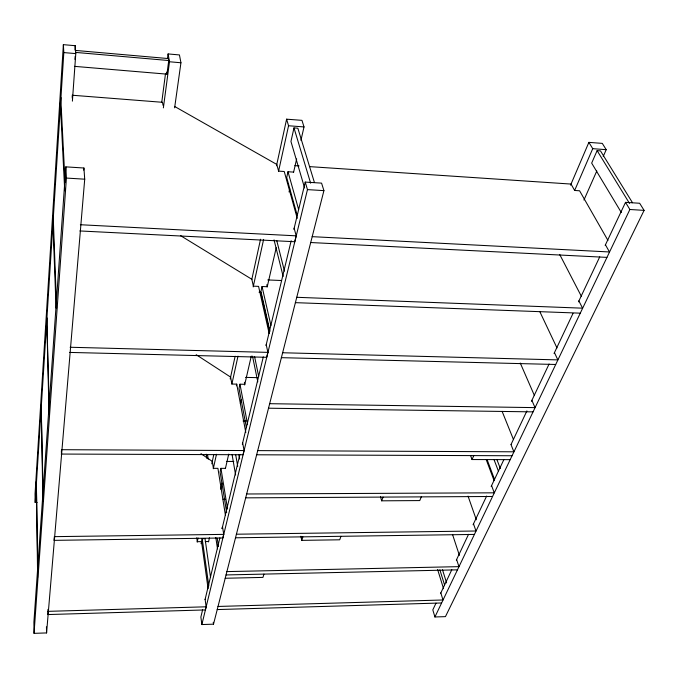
<?xml version="1.0" encoding="UTF-8"?>
<svg xmlns="http://www.w3.org/2000/svg" width="678" height="678" viewBox="0 0 678 678"><rect width="100%" height="100%" fill="white"/><g stroke="black" fill="none" stroke-linecap="round" stroke-linejoin="round"><path stroke-width="1.02" d="M72.393 101.141L75.783 53.613L75.224 45.706L63.368 44.655L35.053 493.881L35.188 502.5L37.087 502.483M35.188 502.5L63.825 52.579L63.368 44.655M65.834 166.864L33.9 622.133L34.044 633.345L46.579 632.93L84.716 179.187L83.919 168.008L65.834 166.864L66.419 178.068L34.044 633.345M74.927 49.926L75.224 45.706M74.953 59.376L75.165 56.384M83.741 170.119L83.919 168.008M47.816 613.76L47.977 609.395M54.198 537.569L53.96 540.358L222.85 537.976L223.723 534.383L222.52 526.704L222.087 528.501M61.334 452.311L61.545 449.7L244.072 450.548L242.648 442.793M161.762 102.2L165.474 73.868M167.542 58.13L168.093 53.935L179.441 54.935L180.941 62.766L174.619 107.836M74.453 66.351L166.941 74.148L168.746 60.528L168.39 58.571L75.309 50.418M163.373 107.887L169.5 61.766L168.093 53.935M211.773 463.82L213.799 454.506M230.198 378.951L235.147 356.187M251.775 279.599L260.538 239.232M276.497 165.754L286.608 119.175L301.964 120.353L304.015 126.922L300.93 140.346M197.196 542.103L198.103 537.976M213.29 468.752L216.468 454.285M245.8 432.53L236.732 384.138L231.876 384.045L238.003 356.145M253.191 286.921L263.623 239.402M278.582 171.212L288.557 125.761L286.608 119.175M201.069 543.722L202.197 538.679L205.036 538.637L210.536 577.376M236.359 385.816L236.732 384.138M314.414 182.475L297.845 128.201L293.981 127.913L290.955 141.482L304.6 187.959M225.452 468.345L220.935 468.345L220.113 471.964L226.655 512.526M244.402 382.307L244.792 384.29L239.961 384.197L239.012 388.384L246.385 427.479M266.785 284.76L267.242 286.726L262.047 286.514L260.945 291.404L269.954 331.356M293.616 172.11L287.997 171.737L286.692 177.517L297.201 215.24M208.519 541.908L209.468 537.781M220.638 489.262L222.062 483.067M225.384 468.617L228.715 454.167M240.351 403.579L241.3 399.452M244.631 385.002L251.284 356.094M263.157 304.481L263.632 302.413M267.2 286.93L276.226 247.699M289.048 191.959L289.76 188.865M293.566 172.348L296.65 158.923M202.595 609.853L200.874 617.048L201.858 624.557L213.511 624.175L323.923 190.628L321.575 183.128L305.236 182.094L293.888 229.393M205.07 599.572L219.867 537.874M222.087 528.62L239.851 454.582M242.326 444.302L263.293 356.899M266.005 345.585L291.176 240.698M205.112 599.25L206.137 606.802L205.383 609.92L47.757 614.565M244.072 450.548L243.055 454.735L61.181 454.057M266.2 344.627L267.903 352.374L266.708 357.306L69.69 352.416M294.133 228.223L296.201 235.842L294.769 241.732L79.851 230.952M201.858 624.557L307.465 189.611L305.236 182.094M263.928 574.105L262.971 577.402L225.172 578.258M340.958 536.306L339.729 539.798L301.761 540.358L302.88 536.849M421.301 496.881L419.767 500.576L381.663 500.822L383.078 497.093M570.562 185.17L588.885 142.363L602.293 143.389L606.217 149.677L603.225 156.457M574.664 190.416L592.733 148.668L588.885 142.363M632.498 202.73L600.479 150.872L597.115 150.626L591.665 163.11L621.319 212.502M583.953 200.018L596.801 170.975M510.127 459.65L472.024 459.54L473.778 455.599M435.979 603.183L432.818 609.878L434.92 616.972L445.446 616.633L644.1 210.375L639.659 203.256L625.523 202.358L605.166 245.411M440.505 593.614L451.811 569.698M456.336 560.13L468.549 534.306M473.075 524.738L486.643 496.042M491.169 486.473L503.839 459.692M511.076 444.387L526.908 410.902M531.425 401.334L549.07 364.027M554.045 353.501L573.046 313.329M578.478 301.846L599.733 256.886M434.92 616.972L629.879 209.494L625.523 202.358M217.197 609.573L441.564 602.971M48.019 611.344L206.137 606.802M217.985 606.454L442.997 599.988L440.81 592.852M226.867 571.605L458.938 566.647L456.599 559.46M226.011 574.944L457.413 569.842M205.222 541.569L208.612 541.519M54.274 536.645L223.723 534.383M236.385 534.213L475.99 531.01L473.473 523.763M235.469 537.798L474.354 534.425M246.631 493.991L494.254 492.821L491.55 485.533M245.648 497.855L492.508 496.482M223.079 499.228L225.198 499.211M256.615 454.785L512 455.743M226.418 461.43L233.834 461.447M257.674 450.616L513.882 451.802L510.958 444.488M243.055 420.996L246.233 421.03M268.471 408.207L532.984 411.868M269.624 403.69L535.018 407.622L531.857 400.291M245.555 377.4L257.165 377.638M281.345 357.67L555.655 364.484M70.122 347.255L267.903 352.374M282.59 352.755L557.85 359.891L554.418 352.577M295.354 302.651L580.207 313.16M259.021 292.201L260.75 292.26L269.53 331.245M296.718 297.295L582.588 308.176L578.851 300.896M267.759 279.946L281.48 280.514M310.66 242.529L606.886 257.386M80.377 224.732L296.201 235.842M312.151 236.656L609.48 251.962L605.403 244.75M307.465 189.611L323.923 190.628M629.879 209.494L644.1 210.375M66.419 178.068L84.716 179.187M294.862 165.644L299.083 165.924M309.617 166.627L571.029 184.069L574.647 190.459L579.588 190.781L607.946 240.427M288.557 125.761L304.015 126.922M592.733 148.668L606.217 149.677M72.131 95.225L162.517 102.302L163.008 105.302M75.444 52.392L168.746 60.528M63.825 52.579L75.783 53.613M169.5 61.766L180.941 62.766M175.017 106.683L276.785 164.432L278.599 171.127L284.243 171.5L297.252 218.358M180.509 235.613L251.843 279.285L253.36 286.167L258.572 286.379L269.158 333.508M196.179 354.687L230.605 377.095L231.876 384.045M200.968 453.641L212.299 461.404L213.384 468.337L217.918 468.337L225.418 515.195M597.115 150.626L629.515 203.408M559.748 254.564L581.436 296.447M539.841 311.694L556.985 347.941M520.272 363.044L534.434 395.579M502.127 411.393L513.509 439.641M496.966 459.743L500.33 468.506M494.076 459.735L498.525 471.422M487.151 459.76L494.593 479.575M486.279 459.794L494.067 480.575M470.583 455.574L472.024 459.54M468.049 496.127L476.329 519.772M452.523 534.434L459.404 555.384M442.497 569.766L446.599 582.894M439.869 569.825L444.582 584.987M437.632 569.537L443.556 588.707M293.981 127.913L310.651 183.221M380.519 496.762L381.663 500.822M287.997 171.737L298.6 209.409M276.777 240.673L284.455 271.115M274.039 239.885L283.167 276.454M262.047 286.514L270.903 325.423M300.879 536.23L301.761 540.358M254.623 356.781L258.674 376.315M252.513 356.162L257.801 381.867M239.961 384.197L247.589 424.326M238.953 454.938L239.69 459.048M235.715 454.921L237.715 466.244M166.602 72.173L166.941 74.148M232.046 454.404L235.613 474.981M220.935 468.345L227.528 508.924M207.595 454.989L208.231 459.159M206.239 454.201L206.875 458.37M217.223 538.247L218.469 546.519M215.799 537.476L217.511 548.849M202.197 538.679L208.799 585.826M213.248 622.302L213.511 624.175M208.087 588.673L201.544 541.62L197.29 541.68L196.756 537.764M72.19 96.234L72.317 98.268M65.063 182.518L60.74 97.361L60.359 103.336L64.732 190.772M56.63 308.219L53.189 216.248L52.867 221.308L56.071 308.075M49.206 404.825L46.748 317.677L49.045 414.436M46.443 626.836L46.579 632.93M43.053 491.83L41.189 405.241L42.9 500.856M37.782 569.02L36.341 481.592L37.637 577.529"/></g></svg>
